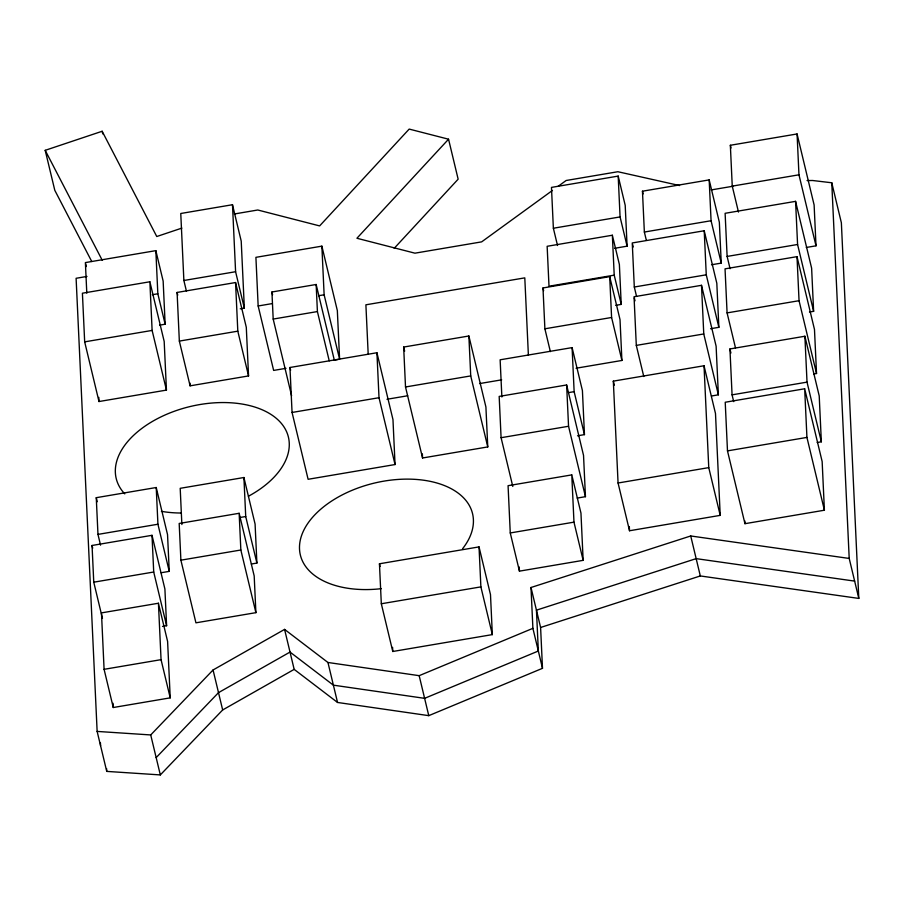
<?xml version="1.0" encoding="UTF-8"?>
<svg xmlns="http://www.w3.org/2000/svg" width="904" height="904" viewBox="0 0 904 904"><rect width="100%" height="100%" fill="white"/><g stroke="black" fill="none" stroke-linecap="round" stroke-linejoin="round"><path stroke-width="1.36" d="M234.283 213.988L257.776 209.999L319.632 225.91L409.184 129.08L448.553 139.205L356.922 238.26L414.947 253.176L481.651 241.865L552.446 190.45M394.2 248.317L458.147 179.184L448.553 139.205M86.976 276.443L76.105 278.285L97.135 731.415L150.719 734.941L213.061 669.977L284.579 629.399L327.949 662.485L419.173 675.672L532.897 628.336L530.998 587.498L690.724 535.97L849.206 558.446L858.8 598.425L700.317 575.95L540.603 627.478L542.49 668.316L428.767 715.652L337.542 702.464L294.173 669.378L284.579 629.399M156.166 757.608L218.508 692.645L290.026 652.066L333.384 685.164L424.609 698.34L538.343 651.016L536.445 610.166L696.159 558.638L854.642 581.114M97.135 731.415L106.74 771.394L160.324 774.92L222.666 709.956L294.173 669.378M558.152 186.303L566.153 180.495L617.873 171.726L679.593 185.557M91.745 261.516L54.794 190.303L45.2 150.324L102.152 131.261L156.765 236.52L181.862 228.113M240.249 308.806L244.34 308.117L241.221 241.119L232.486 204.722L180.766 213.491L183.874 280.489L186.461 291.269M738.478 212.067L732.251 186.122L730.353 145.273L797.068 133.961L814.12 204.971L816.007 245.82L806.278 247.47M159.624 325.146L165.149 324.208L163.149 281.076L155.838 250.645L85.383 262.589L86.807 293.201M614.596 248.295L627.093 246.17L625.206 205.332L618.189 176.088L551.474 187.399L553.372 228.237L557.519 245.515M646.326 240.249L644.36 232.045L642.461 191.207L709.177 179.896L719.347 222.26L721.245 263.109L711.516 264.759M321.869 246.148L324.129 294.794L339.599 359.238L337.339 310.592L321.869 246.148L255.911 257.335L258.16 305.981L273.641 370.425L286.003 368.323M149.872 281.777L82.411 293.212L84.671 341.859L98.988 401.534L166.449 390.099L164.189 341.452L149.872 281.777L152.121 330.423L166.449 390.099M732.251 186.122L798.966 174.811L797.068 133.961M711.132 189.93L733.042 186.224M183.874 280.489L235.594 271.72L232.486 204.722M152.313 294.715L157.838 293.777L155.838 250.645M553.372 228.237L620.076 216.926L618.189 176.088M177.094 292.444L235.56 282.534L246.295 327.282L248.555 375.928L190.089 385.838L179.342 341.091L177.094 292.444L177.738 295.156M809.475 312.027L813.623 311.326L811.622 268.183L795.576 201.355L725.121 213.299L727.121 256.431L730.07 268.714M291.596 395.726L273.189 319.067L271.934 291.992L316.151 284.489L334.231 359.781M612.358 235.232L547.146 246.295L548.999 286.218L614.211 275.155L612.358 235.232L619.376 264.476L621.229 304.399L615.68 305.337M644.36 232.045L711.075 220.734L709.177 179.896M258.16 305.981L271.912 303.642M318.626 295.721L324.129 294.794M710.555 328.728L718.861 327.316L716.815 283.268L704.216 230.757L632.258 242.961L634.303 287.009L636.563 296.433M84.671 341.859L152.121 330.423M273.189 319.067L317.406 311.564L316.151 284.489M179.342 341.091L237.808 331.169L235.56 282.534M727.121 256.431L797.577 244.487L795.576 201.355M550.366 351.622L544.886 328.796L542.988 287.958L609.703 276.647L620.02 319.609L621.907 360.459L576.051 368.233M813.758 373.973L816.527 373.499L814.481 329.452L797 256.646L725.042 268.85L727.087 312.897L735.506 347.95M634.303 287.009L706.261 274.805L704.216 230.757M711.493 395.997L718.375 394.822L716.115 346.187L701.504 285.314L634.043 296.761L636.303 345.396L643.772 376.505M403.659 347.057L468.871 335.994L485.911 407.003L487.764 446.926L422.552 457.989L405.512 386.98L403.659 347.057L404.642 351.147M289.969 367.487L376.923 352.741L392.969 419.58L395.048 464.543L308.106 479.289L292.06 412.461L289.969 367.487L290.625 370.211M334.096 360.176L338.22 359.476M544.886 328.796L611.59 317.485L609.703 276.647M727.087 312.897L799.046 300.704L797 256.646M577.543 435.796L584.459 434.621L582.413 390.573L572.096 347.611L500.138 359.803L501.867 396.98M636.303 345.396L703.764 333.96L701.504 285.314M405.512 386.98L470.724 375.917L468.871 335.994M292.06 412.461L379.013 397.715L376.923 352.741M386.991 399.274L407.715 395.76M479.572 383.578L501.675 379.838M733.698 401.625L732.07 394.845L729.935 348.955L804.888 336.243L819.216 395.918L821.352 441.807L817.182 442.508M577.193 498.081L585.453 496.68L583.532 455.39L566.627 384.968L499.177 396.415L501.087 437.705L512.794 486.454M613.33 381.138L704.024 365.758L715.493 413.501L720.217 515.37L629.523 530.75L618.065 483.007L613.33 381.138L614.313 385.228M568.605 392.596L574.142 391.658L572.096 347.611M100.547 545.168L97.971 534.4L96.265 497.686L156.222 487.516L167.545 534.659L169.251 571.373L161.07 572.752M251.357 564.006L256.894 563.068L255.086 524.06L243.91 477.515L180.201 488.318L181.873 524.535M732.07 394.845L807.023 382.132L804.888 336.243M501.087 437.705L568.548 426.27L566.627 384.968M804.673 388.776L725.223 402.246L727.483 450.881L744.952 523.687L824.403 510.218L822.154 461.571L804.673 388.776L806.933 437.412L824.403 510.218M97.971 534.4L157.929 524.23L156.222 487.516M239.153 513.291L179.184 523.461L180.89 560.175L195.931 622.822L255.9 612.663L254.193 575.95L239.153 513.291L240.848 550.005L255.9 612.663M240.181 517.461L245.718 516.523L243.91 477.515M102.457 618.438L93.756 582.187L92.05 545.474L152.008 535.315L164.901 589.012L166.607 625.726L162.517 626.415M571.78 474.894L508.071 485.685L510.263 532.953L519.438 571.147L583.148 560.344L580.956 513.077L571.78 474.894L573.972 522.15L583.148 560.344M727.483 450.881L806.933 437.412M618.065 483.007L708.759 467.628L704.024 365.758M180.89 560.175L240.848 550.005M93.756 582.187L153.714 572.017L152.008 535.315M510.263 532.953L573.972 522.15M379.454 563.78L479.03 546.897L490.488 594.629L492.341 634.608L392.777 651.49L381.318 603.759L379.454 563.78L380.109 566.503M158.437 603.239L101.474 612.889L104.084 669.322L113.26 707.516L170.223 697.854L167.602 641.422L158.437 603.239L161.059 659.66L170.223 697.854M381.318 603.759L480.883 586.877L479.03 546.897M104.084 669.322L161.059 659.66M807.057 180.574L812.549 180.495L831.77 182.777L841.364 222.757L858.8 598.425M45.2 150.324L102.231 260.262M798.966 174.811L816.007 245.82M797.577 244.487L813.623 311.326M799.046 300.704L816.527 373.499M807.023 382.132L821.352 441.807M730.353 145.273L731.008 148.007M711.075 220.734L721.245 263.109M729.935 348.955L730.918 353.023M706.261 274.805L718.861 327.316M703.764 333.96L718.375 394.822M642.461 191.207L643.128 193.942M708.759 467.628L720.217 515.37M632.574 244.306L633.229 246.995M620.076 216.926L627.093 246.17M634.371 298.105L635.015 300.817M690.724 535.97L700.317 575.95M614.211 275.155L621.229 304.399M611.59 317.485L621.907 360.459M574.142 391.658L584.459 434.621M542.988 287.958L543.632 290.647M568.548 426.27L585.453 496.68M530.998 587.498L540.603 627.478M532.897 628.336L542.49 668.316M470.724 375.917L487.764 446.926M480.883 586.877L492.341 634.608M379.013 397.715L395.048 464.543M419.173 675.672L428.767 715.652M317.406 311.564L329.237 360.854M271.934 291.992L272.59 294.727M235.594 271.72L244.34 308.117M327.949 662.485L337.542 702.464M237.808 331.169L248.555 375.928M245.718 516.523L256.894 563.068M157.838 293.777L165.149 324.208M102.152 131.261L102.796 133.928M213.061 669.977L222.666 709.956M157.929 524.23L169.251 571.373M85.699 263.911L86.332 266.556M153.714 572.017L166.607 625.726M96.265 497.686L97.236 501.731M150.719 734.941L160.324 774.92M92.05 545.474L92.694 548.163M831.77 182.777L849.206 558.446M744.828 520.907L744.952 523.687M629.331 526.557L629.523 530.75M528.399 355.408L524.795 277.867L365.894 304.806L368.188 354.153M519.235 566.977L519.438 571.147M422.371 453.853L422.552 457.989M392.585 647.354L392.777 651.49M189.964 383.059L190.089 385.838M98.796 397.364L98.988 401.534M113.056 703.278L113.26 707.516M106.604 768.581L106.74 771.394M100.446 742.93L100.57 745.743M381.341 588.662A88.558 52.681 -13.5 0 1 301.348 536.23A88.558 52.681 -13.5 0 1 416.834 479.482A88.558 52.681 -13.5 0 1 462.554 548.751M124.763 493.878A88.558 52.681 -13.5 0 1 160.607 417.06A88.558 52.681 -13.5 0 1 277.381 419.286A88.558 52.681 -13.5 0 1 248.419 496.239M181.297 513.02A88.558 52.681 -13.5 0 1 161.409 511.336"/></g></svg>
